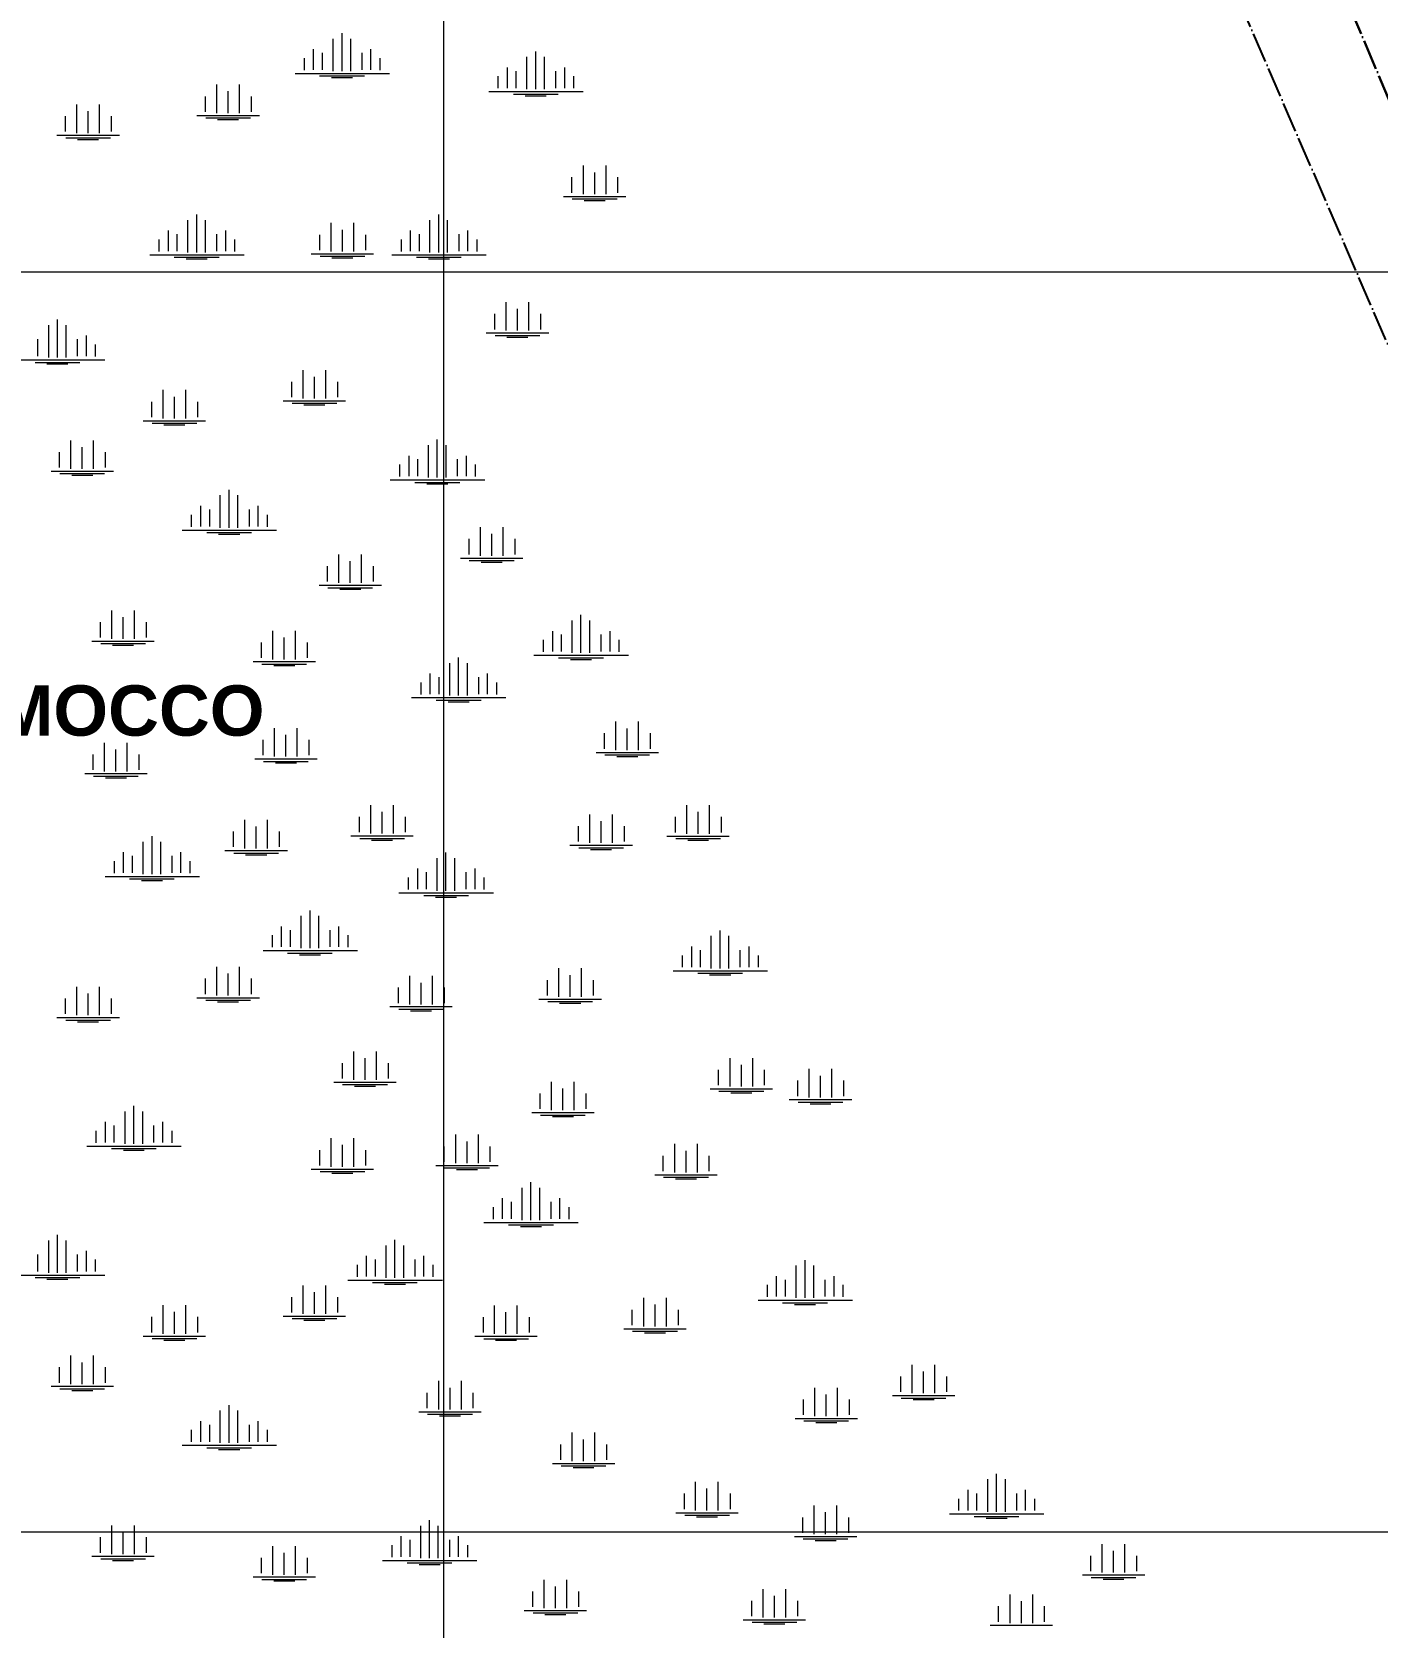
# Model space of a CAD drawing. Header units: metres. Extents: x 405809 to 420020, y 8257398 to 8272141.
# Drawn here: x 407673 to 408741, y 8263924 to 8265190 of the extents above; entities that cross this region are included whole.
import ezdxf

# ---------------------------------------------------------------- set-up
doc = ezdxf.new("R2010")
doc.units = ezdxf.units.M
doc.linetypes.add('ACAD_ISO04W100', pattern=[30, 24, -3, 0, -3])
for name, color, linetype, lineweight in [('BOFEDALES', 112, 'Continuous', 5), ('COORDENADAS', 30, 'Continuous', 5), ('PERT. DE LA RESERVA', 163, 'ACAD_ISO04W100', 30), ('texto', 7, 'Continuous', 13)]:
    doc.layers.add(name, color=color, linetype=linetype, lineweight=lineweight)
doc.layers.add('PERIMETRO', color=3, linetype='ACAD_ISO04W100')
doc.styles.add('CARLOS', font='arialbd.ttf', dxfattribs={"height": 48})

msp = doc.modelspace()

# ---------------------------------------------------------------- linework, layer by layer
at = {"layer": 'BOFEDALES'}
for p, q in [((407919.5, 8265159.2), (407919.5, 8265189.4)), ((407896.7, 8265176.7), (407896.7, 8265160.3)), ((407912.5, 8265159.2), (407912.5, 8265185)), ((407919.5, 8265159.2), (407919.5, 8265185)), ((407926.5, 8265159.2), (407926.5, 8265185)), ((407942.2, 8265176.7), (407942.2, 8265160.3)), ((407889.4, 8265169.7), (407889.4, 8265160.2)), ((407903.7, 8265173.8), (407903.7, 8265160.3)), ((407935.2, 8265173.8), (407935.2, 8265160.3)), ((407949.5, 8265169.7), (407949.5, 8265160.2)), ((408066.2, 8265144.9), (408066.2, 8265170.6)), ((408073.2, 8265144.9), (408073.2, 8265175)), ((408073.2, 8265144.9), (408073.2, 8265170.6)), ((408080.2, 8265144.9), (408080.2, 8265170.6)), ((407882.2, 8265157.5), (407957.1, 8265157.5)), ((407901.7, 8265155.5), (407937.2, 8265155.5)), ((407911.1, 8265154.2), (407927.8, 8265154.2)), ((408043.2, 8265155.3), (408043.2, 8265145.8)), ((408050.5, 8265162.3), (408050.5, 8265145.9)), ((408057.5, 8265159.4), (408057.5, 8265145.9)), ((408089, 8265159.4), (408089, 8265145.9)), ((408096, 8265162.3), (408096, 8265145.9)), ((408103.3, 8265155.3), (408103.3, 8265145.8)), ((407810.8, 8265139.3), (407810.8, 8265127.1)), ((407820.1, 8265126), (407820.1, 8265148.6)), ((407829.1, 8265126), (407829.1, 8265143.3)), ((407838.1, 8265126), (407838.1, 8265148.6)), ((407847.4, 8265139.3), (407847.4, 8265127.1)), ((408035.9, 8265143.1), (408110.8, 8265143.1)), ((408055.5, 8265141.1), (408091, 8265141.1)), ((408064.9, 8265139.8), (408081.5, 8265139.8)), ((407709, 8265110.2), (407709, 8265132.8)), ((407718, 8265110.2), (407718, 8265127.5)), ((407727, 8265110.2), (407727, 8265132.8)), ((407699.8, 8265123.5), (407699.8, 8265111.3)), ((407736.3, 8265123.5), (407736.3, 8265111.3)), ((407804.3, 8265124.2), (407853.9, 8265124.2)), ((407811.3, 8265122.2), (407846.9, 8265122.2)), ((407820.8, 8265121), (407837.4, 8265121)), ((407693.3, 8265108.4), (407742.8, 8265108.4)), ((407700.3, 8265106.4), (407735.8, 8265106.4)), ((407709.7, 8265105.1), (407726.3, 8265105.1)), ((408111, 8265061.7), (408111, 8265084.3)), ((408120, 8265061.7), (408120, 8265079)), ((408129, 8265061.7), (408129, 8265084.3)), ((408101.7, 8265075.1), (408101.7, 8265062.8)), ((408138.2, 8265075.1), (408138.2, 8265062.8)), ((408095.2, 8265059.9), (408144.7, 8265059.9)), ((408102.2, 8265057.9), (408137.7, 8265057.9)), ((408111.6, 8265056.7), (408128.3, 8265056.7)), ((407797.2, 8265015.3), (407797.2, 8265041.1)), ((407804.2, 8265015.3), (407804.2, 8265045.5)), ((407804.2, 8265015.3), (407804.2, 8265041.1)), ((407811.2, 8265015.3), (407811.2, 8265041.1)), ((407910.8, 8265016.2), (407910.8, 8265038.8)), ((407928.8, 8265016.2), (407928.8, 8265038.8)), ((407989.3, 8265015.3), (407989.3, 8265041.1)), ((407996.3, 8265015.3), (407996.3, 8265045.5)), ((407996.3, 8265015.3), (407996.3, 8265041.1)), ((408003.3, 8265015.3), (408003.3, 8265041.1)), ((407774.1, 8265025.8), (407774.1, 8265016.3)), ((407781.4, 8265032.8), (407781.4, 8265016.4)), ((407788.4, 8265029.9), (407788.4, 8265016.4)), ((407819.9, 8265029.9), (407819.9, 8265016.4)), ((407826.9, 8265032.8), (407826.9, 8265016.4)), ((407834.2, 8265025.8), (407834.2, 8265016.3)), ((407901.6, 8265029.5), (407901.6, 8265017.3)), ((407919.8, 8265016.2), (407919.8, 8265033.4)), ((407938.1, 8265029.5), (407938.1, 8265017.3)), ((407966.3, 8265025.8), (407966.3, 8265016.3)), ((407973.6, 8265032.8), (407973.6, 8265016.4)), ((407980.6, 8265029.9), (407980.6, 8265016.4)), ((408012.1, 8265029.9), (408012.1, 8265016.4)), ((408019.1, 8265032.8), (408019.1, 8265016.4)), ((408026.4, 8265025.8), (408026.4, 8265016.3)), ((407766.9, 8265013.6), (407841.8, 8265013.6)), ((407895.1, 8265014.4), (407944.6, 8265014.4)), ((407902.1, 8265012.4), (407937.6, 8265012.4)), ((407959, 8265013.6), (408034, 8265013.6)), ((407786.4, 8265011.6), (407821.9, 8265011.6)), ((407795.8, 8265010.3), (407812.5, 8265010.3)), ((407911.5, 8265011.1), (407928.2, 8265011.1)), ((407978.6, 8265011.6), (408014.1, 8265011.6)), ((407988, 8265010.3), (408004.7, 8265010.3)), ((408049.7, 8264953.4), (408049.7, 8264976)), ((408067.7, 8264953.4), (408067.7, 8264976)), ((407693.7, 8264932), (407693.7, 8264962.1)), ((408040.4, 8264966.7), (408040.4, 8264954.4)), ((408058.7, 8264953.4), (408058.7, 8264970.6)), ((408077, 8264966.7), (408077, 8264954.4)), ((407686.7, 8264932), (407686.7, 8264957.7)), ((407693.7, 8264932), (407693.7, 8264957.7)), ((407700.7, 8264932), (407700.7, 8264957.7)), ((407716.4, 8264949.4), (407716.4, 8264933.1)), ((408033.9, 8264951.6), (408083.5, 8264951.6)), ((408040.9, 8264949.6), (408076.5, 8264949.6)), ((407677.9, 8264946.6), (407677.9, 8264933.1)), ((407709.4, 8264946.6), (407709.4, 8264933.1)), ((407723.7, 8264942.4), (407723.7, 8264932.9)), ((408050.4, 8264948.3), (408067, 8264948.3)), ((407656.3, 8264930.2), (407731.3, 8264930.2)), ((407675.9, 8264928.2), (407711.4, 8264928.2)), ((407685.3, 8264927), (407702, 8264927)), ((407879.3, 8264912.8), (407879.3, 8264900.6)), ((407888.6, 8264899.5), (407888.6, 8264922.1)), ((407897.6, 8264899.5), (407897.6, 8264916.8)), ((407906.6, 8264899.5), (407906.6, 8264922.1)), ((407915.8, 8264912.8), (407915.8, 8264900.6)), ((407777.5, 8264883.7), (407777.5, 8264906.3)), ((407786.5, 8264883.7), (407786.5, 8264900.9)), ((407795.5, 8264883.7), (407795.5, 8264906.3)), ((407768.2, 8264897), (407768.2, 8264884.7)), ((407804.7, 8264897), (407804.7, 8264884.7)), ((407872.8, 8264897.7), (407922.3, 8264897.7)), ((407879.8, 8264895.7), (407915.3, 8264895.7)), ((407889.2, 8264894.4), (407905.9, 8264894.4)), ((407761.7, 8264881.9), (407811.2, 8264881.9)), ((407768.7, 8264879.9), (407804.2, 8264879.9)), ((407778.1, 8264878.6), (407794.8, 8264878.6)), ((407704.4, 8264843.7), (407704.4, 8264866.3)), ((407713.4, 8264843.7), (407713.4, 8264861)), ((407722.4, 8264843.7), (407722.4, 8264866.3)), ((407988.1, 8264836.7), (407988.1, 8264862.4)), ((407995.1, 8264836.7), (407995.1, 8264866.9)), ((407995.1, 8264836.7), (407995.1, 8264862.4)), ((408002.1, 8264836.7), (408002.1, 8264862.4)), ((407695.1, 8264857), (407695.1, 8264844.8)), ((407731.6, 8264857), (407731.6, 8264844.8)), ((407972.4, 8264854.1), (407972.4, 8264837.8)), ((407979.4, 8264851.3), (407979.4, 8264837.8)), ((408010.9, 8264851.3), (408010.9, 8264837.8)), ((408017.9, 8264854.1), (408017.9, 8264837.8)), ((407688.6, 8264841.9), (407738.1, 8264841.9)), ((407695.6, 8264839.9), (407731.1, 8264839.9)), ((407705, 8264838.7), (407721.7, 8264838.7)), ((407957.8, 8264834.9), (408032.7, 8264834.9)), ((407965, 8264847.1), (407965, 8264837.6)), ((408025.2, 8264847.1), (408025.2, 8264837.6)), ((407822.9, 8264796.9), (407822.9, 8264822.7)), ((407829.9, 8264796.9), (407829.9, 8264827.1)), ((407829.9, 8264796.9), (407829.9, 8264822.7)), ((407836.9, 8264796.9), (407836.9, 8264822.7)), ((407977.4, 8264832.9), (408012.9, 8264832.9)), ((407986.8, 8264831.7), (408003.4, 8264831.7)), ((407807.2, 8264814.4), (407807.2, 8264798)), ((407814.2, 8264811.5), (407814.2, 8264798)), ((407845.7, 8264811.5), (407845.7, 8264798)), ((407852.7, 8264814.4), (407852.7, 8264798)), ((407799.9, 8264807.3), (407799.9, 8264797.8)), ((407860, 8264807.3), (407860, 8264797.8)), ((408029.3, 8264774.7), (408029.3, 8264797.3)), ((408047.3, 8264774.7), (408047.3, 8264797.3)), ((407792.6, 8264795.1), (407867.6, 8264795.1)), ((407812.2, 8264793.1), (407847.7, 8264793.1)), ((407821.6, 8264791.9), (407838.3, 8264791.9)), ((408020, 8264788.1), (408020, 8264775.8)), ((408038.3, 8264774.7), (408038.3, 8264792)), ((408056.5, 8264788.1), (408056.5, 8264775.8)), ((407917, 8264753.1), (407917, 8264775.7)), ((407935, 8264753.1), (407935, 8264775.7)), ((408013.5, 8264772.9), (408063, 8264772.9)), ((407907.8, 8264766.5), (407907.8, 8264754.2)), ((407926, 8264753.1), (407926, 8264770.4)), ((407944.3, 8264766.5), (407944.3, 8264754.2)), ((408020.5, 8264770.9), (408056, 8264770.9)), ((408029.9, 8264769.7), (408046.6, 8264769.7)), ((407901.3, 8264751.3), (407950.8, 8264751.3)), ((407908.3, 8264749.3), (407943.8, 8264749.3)), ((407917.7, 8264748.1), (407934.4, 8264748.1)), ((407727.5, 8264722.1), (407727.5, 8264709.9)), ((407736.7, 8264708.8), (407736.7, 8264731.4)), ((407745.7, 8264708.8), (407745.7, 8264726.1)), ((407754.7, 8264708.8), (407754.7, 8264731.4)), ((407764, 8264722.1), (407764, 8264709.9)), ((408102.1, 8264697.6), (408102.1, 8264723.3)), ((408109.1, 8264697.6), (408109.1, 8264727.7)), ((408109.1, 8264697.6), (408109.1, 8264723.3)), ((408116.1, 8264697.6), (408116.1, 8264723.3)), ((407864.6, 8264692.5), (407864.6, 8264715.1)), ((407873.6, 8264692.5), (407873.6, 8264709.8)), ((407882.6, 8264692.5), (407882.6, 8264715.1)), ((408086.4, 8264715), (408086.4, 8264698.7)), ((408093.4, 8264712.1), (408093.4, 8264698.7)), ((408124.9, 8264712.1), (408124.9, 8264698.7)), ((408131.9, 8264715), (408131.9, 8264698.7)), ((407721, 8264707), (407770.5, 8264707)), ((407728, 8264705), (407763.5, 8264705)), ((407737.4, 8264703.8), (407754, 8264703.8)), ((407855.4, 8264705.8), (407855.4, 8264693.6)), ((407891.9, 8264705.8), (407891.9, 8264693.6)), ((408071.8, 8264695.8), (408146.8, 8264695.8)), ((408079.1, 8264708), (408079.1, 8264698.5)), ((408139.2, 8264708), (408139.2, 8264698.5)), ((407848.9, 8264690.7), (407898.4, 8264690.7)), ((407855.9, 8264688.7), (407891.4, 8264688.7)), ((407865.3, 8264687.5), (407882, 8264687.5)), ((408005, 8264663.8), (408005, 8264689.6)), ((408012, 8264663.8), (408012, 8264694)), ((408012, 8264663.8), (408012, 8264689.6)), ((408019, 8264663.8), (408019, 8264689.6)), ((408091.4, 8264693.8), (408126.9, 8264693.8)), ((408100.8, 8264692.5), (408117.5, 8264692.5)), ((407981.9, 8264674.2), (407981.9, 8264664.7)), ((407989.3, 8264681.3), (407989.3, 8264664.9)), ((407996.3, 8264678.4), (407996.3, 8264664.9)), ((408027.8, 8264678.4), (408027.8, 8264664.9)), ((408034.8, 8264681.3), (408034.8, 8264664.9)), ((408042.1, 8264674.2), (408042.1, 8264664.7)), ((407974.7, 8264662.1), (408049.6, 8264662.1)), ((407994.3, 8264660.1), (408029.8, 8264660.1)), ((408003.7, 8264658.8), (408020.3, 8264658.8)), ((407865.9, 8264615.3), (407865.9, 8264637.9)), ((407874.9, 8264615.3), (407874.9, 8264632.6)), ((407883.9, 8264615.3), (407883.9, 8264637.9)), ((408127.6, 8264633.8), (408127.6, 8264621.5)), ((408136.8, 8264620.4), (408136.8, 8264643.1)), ((408145.8, 8264620.4), (408145.8, 8264637.7)), ((408154.8, 8264620.4), (408154.8, 8264643.1)), ((408164.1, 8264633.8), (408164.1, 8264621.5)), ((407731, 8264603.6), (407731, 8264626.2)), ((407740, 8264603.6), (407740, 8264620.9)), ((407749, 8264603.6), (407749, 8264626.2)), ((407856.7, 8264628.7), (407856.7, 8264616.4)), ((407893.2, 8264628.7), (407893.2, 8264616.4)), ((407721.8, 8264616.9), (407721.8, 8264604.7)), ((407758.3, 8264616.9), (407758.3, 8264604.7)), ((407850.2, 8264613.5), (407899.7, 8264613.5)), ((407857.2, 8264611.5), (407892.7, 8264611.5)), ((407866.6, 8264610.3), (407883.3, 8264610.3)), ((408121.1, 8264618.7), (408170.6, 8264618.7)), ((408128.1, 8264616.7), (408163.6, 8264616.7)), ((408137.5, 8264615.4), (408154.2, 8264615.4)), ((407715.3, 8264601.8), (407764.8, 8264601.8)), ((407722.3, 8264599.8), (407757.8, 8264599.8)), ((407731.7, 8264598.6), (407748.4, 8264598.6)), ((407942.3, 8264554.2), (407942.3, 8264576.8)), ((407951.3, 8264554.2), (407951.3, 8264571.5)), ((407960.3, 8264554.2), (407960.3, 8264576.8)), ((408116.1, 8264546.8), (408116.1, 8264569.4)), ((408134.1, 8264546.8), (408134.1, 8264569.4)), ((408193.1, 8264554.1), (408193.1, 8264576.7)), ((408202.1, 8264554.1), (408202.1, 8264571.4)), ((408211.1, 8264554.1), (408211.1, 8264576.7)), ((407842.4, 8264542.5), (407842.4, 8264565.1)), ((407851.4, 8264542.5), (407851.4, 8264559.8)), ((407860.4, 8264542.5), (407860.4, 8264565.1)), ((407933, 8264567.5), (407933, 8264555.3)), ((407969.5, 8264567.5), (407969.5, 8264555.3)), ((408106.8, 8264560.1), (408106.8, 8264547.9)), ((408125.1, 8264546.8), (408125.1, 8264564.1)), ((408143.4, 8264560.1), (408143.4, 8264547.9)), ((408183.8, 8264567.4), (408183.8, 8264555.2)), ((408220.3, 8264567.4), (408220.3, 8264555.2)), ((407761.7, 8264522), (407761.7, 8264547.7)), ((407768.7, 8264522), (407768.7, 8264552.1)), ((407768.7, 8264522), (407768.7, 8264547.7)), ((407775.7, 8264522), (407775.7, 8264547.7)), ((407833.1, 8264555.8), (407833.1, 8264543.6)), ((407869.6, 8264555.8), (407869.6, 8264543.6)), ((407926.5, 8264552.4), (407976, 8264552.4)), ((407933.5, 8264550.4), (407969, 8264550.4)), ((407943, 8264549.1), (407959.6, 8264549.1)), ((408100.3, 8264545), (408149.9, 8264545)), ((408177.3, 8264552.3), (408226.8, 8264552.3)), ((408184.3, 8264550.3), (408219.8, 8264550.3)), ((408193.8, 8264549), (408210.4, 8264549)), ((407738.6, 8264532.4), (407738.6, 8264522.9)), ((407745.9, 8264539.4), (407745.9, 8264523.1)), ((407752.9, 8264536.5), (407752.9, 8264523.1)), ((407784.4, 8264536.5), (407784.4, 8264523.1)), ((407791.4, 8264539.4), (407791.4, 8264523.1)), ((407798.7, 8264532.4), (407798.7, 8264522.9)), ((407826.6, 8264540.7), (407876.1, 8264540.7)), ((407833.6, 8264538.7), (407869.1, 8264538.7)), ((407843, 8264537.4), (407859.7, 8264537.4)), ((407995, 8264508.9), (407995, 8264534.7)), ((408002, 8264508.9), (408002, 8264539.1)), ((408002, 8264508.9), (408002, 8264534.7)), ((408009, 8264508.9), (408009, 8264534.7)), ((408107.3, 8264543), (408142.9, 8264543)), ((408116.8, 8264541.7), (408133.4, 8264541.7)), ((407731.4, 8264520.2), (407806.3, 8264520.2)), ((407972, 8264519.4), (407972, 8264509.9)), ((407979.3, 8264526.4), (407979.3, 8264510)), ((407986.3, 8264523.5), (407986.3, 8264510)), ((408017.8, 8264523.5), (408017.8, 8264510)), ((408024.8, 8264526.4), (408024.8, 8264510)), ((408032.1, 8264519.4), (408032.1, 8264509.9)), ((407750.9, 8264518.2), (407786.4, 8264518.2)), ((407760.3, 8264516.9), (407777, 8264516.9)), ((407964.7, 8264507.2), (408039.7, 8264507.2)), ((407894.1, 8264463.2), (407894.1, 8264493.3)), ((407984.3, 8264505.2), (408019.8, 8264505.2)), ((407993.7, 8264503.9), (408010.4, 8264503.9)), ((407871.3, 8264480.6), (407871.3, 8264464.3)), ((407887.1, 8264463.2), (407887.1, 8264488.9)), ((407894.1, 8264463.2), (407894.1, 8264488.9)), ((407901.1, 8264463.2), (407901.1, 8264488.9)), ((407916.8, 8264480.6), (407916.8, 8264464.3)), ((407864, 8264473.6), (407864, 8264464.1)), ((407878.3, 8264477.7), (407878.3, 8264464.3)), ((407909.8, 8264477.7), (407909.8, 8264464.3)), ((407924.2, 8264473.6), (407924.2, 8264464.1)), ((408212.5, 8264447.2), (408212.5, 8264473)), ((408219.5, 8264447.2), (408219.5, 8264477.4)), ((408219.5, 8264447.2), (408219.5, 8264473)), ((408226.5, 8264447.2), (408226.5, 8264473)), ((407856.8, 8264461.4), (407931.7, 8264461.4)), ((407876.3, 8264459.4), (407911.8, 8264459.4)), ((407885.8, 8264458.1), (407902.4, 8264458.1)), ((408189.5, 8264457.6), (408189.5, 8264448.1)), ((408196.8, 8264464.7), (408196.8, 8264448.3)), ((408203.8, 8264461.8), (408203.8, 8264448.3)), ((408235.3, 8264461.8), (408235.3, 8264448.3)), ((408242.3, 8264464.7), (408242.3, 8264448.3)), ((408249.6, 8264457.6), (408249.6, 8264448.1)), ((407820.1, 8264425.8), (407820.1, 8264448.4)), ((407829.1, 8264425.8), (407829.1, 8264443.1)), ((407838.1, 8264425.8), (407838.1, 8264448.4)), ((408091.5, 8264424.7), (408091.5, 8264447.3)), ((408109.5, 8264424.7), (408109.5, 8264447.3)), ((408182.2, 8264445.4), (408257.2, 8264445.4)), ((408201.8, 8264443.4), (408237.3, 8264443.4)), ((407709, 8264410), (407709, 8264432.6)), ((407727, 8264410), (407727, 8264432.6)), ((407810.8, 8264439.1), (407810.8, 8264426.9)), ((407847.4, 8264439.1), (407847.4, 8264426.9)), ((407964, 8264432), (407964, 8264419.7)), ((407973.2, 8264418.7), (407973.2, 8264441.3)), ((407982.2, 8264418.7), (407982.2, 8264435.9)), ((407991.2, 8264418.7), (407991.2, 8264441.3)), ((408000.5, 8264432), (408000.5, 8264419.7)), ((408082.3, 8264438), (408082.3, 8264425.7)), ((408100.5, 8264424.7), (408100.5, 8264441.9)), ((408118.8, 8264438), (408118.8, 8264425.7)), ((408211.2, 8264442.2), (408227.9, 8264442.2)), ((407699.8, 8264423.3), (407699.8, 8264411.1)), ((407718, 8264410), (407718, 8264427.3)), ((407736.3, 8264423.3), (407736.3, 8264411.1)), ((407804.3, 8264424), (407853.9, 8264424)), ((407811.3, 8264422), (407846.9, 8264422)), ((407820.8, 8264420.7), (407837.4, 8264420.7)), ((408075.8, 8264422.9), (408125.3, 8264422.9)), ((408082.8, 8264420.9), (408118.3, 8264420.9)), ((408092.2, 8264419.6), (408108.9, 8264419.6)), ((407693.3, 8264408.2), (407742.8, 8264408.2)), ((407700.3, 8264406.2), (407735.8, 8264406.2)), ((407709.7, 8264404.9), (407726.3, 8264404.9)), ((407957.5, 8264416.9), (408007, 8264416.9)), ((407964.5, 8264414.9), (408000, 8264414.9)), ((407973.9, 8264413.6), (407990.6, 8264413.6)), ((407928.8, 8264358.8), (407928.8, 8264381.4)), ((407946.8, 8264358.8), (407946.8, 8264381.4)), ((407919.5, 8264372.1), (407919.5, 8264359.8)), ((407937.8, 8264358.8), (407937.8, 8264376)), ((407956, 8264372.1), (407956, 8264359.8)), ((408218.1, 8264366.8), (408218.1, 8264354.5)), ((408227.4, 8264353.5), (408227.4, 8264376.1)), ((408236.4, 8264353.5), (408236.4, 8264370.7)), ((408245.4, 8264353.5), (408245.4, 8264376.1)), ((408254.6, 8264366.8), (408254.6, 8264354.5)), ((408290.2, 8264344.8), (408290.2, 8264367.5)), ((408308.2, 8264344.8), (408308.2, 8264367.5)), ((407913, 8264357), (407962.5, 8264357)), ((407920, 8264355), (407955.5, 8264355)), ((408085.7, 8264334.6), (408085.7, 8264357.2)), ((408103.7, 8264334.6), (408103.7, 8264357.2)), ((408280.9, 8264358.2), (408280.9, 8264345.9)), ((408299.2, 8264344.8), (408299.2, 8264362.1)), ((408317.5, 8264358.2), (408317.5, 8264345.9)), ((407929.5, 8264353.7), (407946.1, 8264353.7)), ((408076.5, 8264348), (408076.5, 8264335.7)), ((408094.7, 8264334.6), (408094.7, 8264351.9)), ((408113, 8264348), (408113, 8264335.7)), ((408211.6, 8264351.7), (408261.1, 8264351.7)), ((408218.6, 8264349.7), (408254.1, 8264349.7)), ((408228, 8264348.4), (408244.7, 8264348.4)), ((408274.4, 8264343.1), (408324, 8264343.1)), ((407747.3, 8264308), (407747.3, 8264333.7)), ((407754.3, 8264308), (407754.3, 8264338.1)), ((407754.3, 8264308), (407754.3, 8264333.7)), ((407761.3, 8264308), (407761.3, 8264333.7)), ((408070, 8264332.8), (408119.5, 8264332.8)), ((408077, 8264330.8), (408112.5, 8264330.8)), ((408086.4, 8264329.6), (408103.1, 8264329.6)), ((408281.4, 8264341.1), (408317, 8264341.1)), ((408290.9, 8264339.8), (408307.5, 8264339.8)), ((407724.2, 8264318.4), (407724.2, 8264308.9)), ((407731.5, 8264325.4), (407731.5, 8264309)), ((407738.5, 8264322.5), (407738.5, 8264309)), ((407770, 8264322.5), (407770, 8264309)), ((407777, 8264325.4), (407777, 8264309)), ((407784.4, 8264318.4), (407784.4, 8264308.9)), ((407717, 8264306.2), (407791.9, 8264306.2)), ((407736.5, 8264304.2), (407772, 8264304.2)), ((407901.6, 8264303.1), (407901.6, 8264290.9)), ((407910.8, 8264289.8), (407910.8, 8264312.4)), ((407919.8, 8264289.8), (407919.8, 8264307.1)), ((407928.8, 8264289.8), (407928.8, 8264312.4)), ((407938.1, 8264303.1), (407938.1, 8264290.9)), ((408000.4, 8264306), (408000.4, 8264293.7)), ((408009.7, 8264292.6), (408009.7, 8264315.3)), ((408018.7, 8264292.6), (408018.7, 8264309.9)), ((408027.7, 8264292.6), (408027.7, 8264315.3)), ((408036.9, 8264306), (408036.9, 8264293.7)), ((408183.5, 8264285.2), (408183.5, 8264307.9)), ((408201.5, 8264285.2), (408201.5, 8264307.9)), ((407746, 8264302.9), (407762.6, 8264302.9)), ((407993.9, 8264290.9), (408043.4, 8264290.9)), ((408174.2, 8264298.6), (408174.2, 8264286.3)), ((408192.5, 8264285.2), (408192.5, 8264302.5)), ((408210.7, 8264298.6), (408210.7, 8264286.3)), ((407895.1, 8264288), (407944.6, 8264288)), ((407902.1, 8264286), (407937.6, 8264286)), ((407911.5, 8264284.8), (407928.2, 8264284.8)), ((408000.9, 8264288.9), (408036.4, 8264288.9)), ((408010.3, 8264287.6), (408027, 8264287.6)), ((408167.7, 8264283.5), (408217.2, 8264283.5)), ((408174.7, 8264281.5), (408210.2, 8264281.5)), ((408184.1, 8264280.2), (408200.8, 8264280.2)), ((408062.4, 8264247.4), (408062.4, 8264273.1)), ((408069.4, 8264247.4), (408069.4, 8264277.5)), ((408069.4, 8264247.4), (408069.4, 8264273.1)), ((408076.4, 8264247.4), (408076.4, 8264273.1)), ((408039.3, 8264257.8), (408039.3, 8264248.3)), ((408046.7, 8264264.8), (408046.7, 8264248.5)), ((408053.7, 8264261.9), (408053.7, 8264248.5)), ((408085.2, 8264261.9), (408085.2, 8264248.5)), ((408092.2, 8264264.8), (408092.2, 8264248.5)), ((408099.5, 8264257.8), (408099.5, 8264248.3)), ((408032.1, 8264245.6), (408107, 8264245.6)), ((408051.7, 8264243.6), (408087.2, 8264243.6)), ((408061.1, 8264242.3), (408077.7, 8264242.3)), ((407686.7, 8264205.6), (407686.7, 8264231.4)), ((407693.7, 8264205.6), (407693.7, 8264235.8)), ((407693.7, 8264205.6), (407693.7, 8264231.4)), ((407700.7, 8264205.6), (407700.7, 8264231.4)), ((407954.5, 8264201.6), (407954.5, 8264227.4)), ((407961.5, 8264201.6), (407961.5, 8264231.8)), ((407961.5, 8264201.6), (407961.5, 8264227.4)), ((407968.5, 8264201.6), (407968.5, 8264227.4)), ((407677.9, 8264220.2), (407677.9, 8264206.7)), ((407709.4, 8264220.2), (407709.4, 8264206.7)), ((407716.4, 8264223.1), (407716.4, 8264206.7)), ((407723.7, 8264216.1), (407723.7, 8264206.6)), ((407938.7, 8264219.1), (407938.7, 8264202.7)), ((407945.7, 8264216.2), (407945.7, 8264202.7)), ((407977.2, 8264216.2), (407977.2, 8264202.7)), ((407984.2, 8264219.1), (407984.2, 8264202.7)), ((408286.9, 8264185.7), (408286.9, 8264215.8)), ((407656.3, 8264203.9), (407731.3, 8264203.9)), ((407675.9, 8264201.9), (407711.4, 8264201.9)), ((407931.4, 8264212), (407931.4, 8264202.5)), ((407991.5, 8264212), (407991.5, 8264202.5)), ((408264.1, 8264203.1), (408264.1, 8264186.8)), ((408279.9, 8264185.7), (408279.9, 8264211.4)), ((408286.9, 8264185.7), (408286.9, 8264211.4)), ((408293.9, 8264185.7), (408293.9, 8264211.4)), ((408309.7, 8264203.1), (408309.7, 8264186.8)), ((407685.3, 8264200.6), (407702, 8264200.6)), ((407888.6, 8264173.1), (407888.6, 8264195.7)), ((407897.6, 8264173.1), (407897.6, 8264190.4)), ((407906.6, 8264173.1), (407906.6, 8264195.7)), ((407924.1, 8264199.9), (407999.1, 8264199.9)), ((407943.7, 8264197.9), (407979.2, 8264197.9)), ((407953.1, 8264196.6), (407969.8, 8264196.6)), ((408256.8, 8264196.1), (408256.8, 8264186.6)), ((408271.1, 8264200.2), (408271.1, 8264186.8)), ((408302.7, 8264200.2), (408302.7, 8264186.8)), ((408317, 8264196.1), (408317, 8264186.6)), ((407777.5, 8264157.3), (407777.5, 8264179.9)), ((407795.5, 8264157.3), (407795.5, 8264179.9)), ((407879.3, 8264186.4), (407879.3, 8264174.2)), ((407915.8, 8264186.4), (407915.8, 8264174.2)), ((408040.6, 8264157.1), (408040.6, 8264179.7)), ((408058.6, 8264157.1), (408058.6, 8264179.7)), ((408158.9, 8264163.1), (408158.9, 8264185.7)), ((408167.9, 8264163.1), (408167.9, 8264180.4)), ((408176.9, 8264163.1), (408176.9, 8264185.7)), ((408249.6, 8264183.9), (408324.5, 8264183.9)), ((408269.1, 8264181.9), (408304.7, 8264181.9)), ((408278.6, 8264180.6), (408295.2, 8264180.6)), ((407768.2, 8264170.6), (407768.2, 8264158.4)), ((407786.5, 8264157.3), (407786.5, 8264174.6)), ((407804.7, 8264170.6), (407804.7, 8264158.4)), ((407872.8, 8264171.3), (407922.3, 8264171.3)), ((407879.8, 8264169.3), (407915.3, 8264169.3)), ((407889.2, 8264168.1), (407905.9, 8264168.1)), ((408031.4, 8264170.4), (408031.4, 8264158.2)), ((408049.6, 8264157.1), (408049.6, 8264174.4)), ((408067.9, 8264170.4), (408067.9, 8264158.2)), ((408149.6, 8264176.4), (408149.6, 8264164.2)), ((408186.2, 8264176.4), (408186.2, 8264164.2)), ((407761.7, 8264155.5), (407811.2, 8264155.5)), ((407768.7, 8264153.5), (407804.2, 8264153.5)), ((407778.1, 8264152.3), (407794.8, 8264152.3)), ((408024.9, 8264155.3), (408074.4, 8264155.3)), ((408031.9, 8264153.3), (408067.4, 8264153.3)), ((408041.3, 8264152.1), (408057.9, 8264152.1)), ((408143.1, 8264161.3), (408192.7, 8264161.3)), ((408150.1, 8264159.3), (408185.7, 8264159.3)), ((408159.6, 8264158.1), (408176.2, 8264158.1)), ((407704.4, 8264117.3), (407704.4, 8264140)), ((407722.4, 8264117.3), (407722.4, 8264140)), ((407695.1, 8264130.7), (407695.1, 8264118.4)), ((407713.4, 8264117.3), (407713.4, 8264134.6)), ((407731.6, 8264130.7), (407731.6, 8264118.4)), ((408372, 8264110.1), (408372, 8264132.7)), ((408381, 8264110.1), (408381, 8264127.4)), ((408390, 8264110.1), (408390, 8264132.7)), ((407688.6, 8264115.6), (407738.1, 8264115.6)), ((407695.6, 8264113.6), (407731.1, 8264113.6)), ((407996.2, 8264097.2), (407996.2, 8264119.8)), ((408005.2, 8264097.2), (408005.2, 8264114.5)), ((408014.2, 8264097.2), (408014.2, 8264119.8)), ((408294.7, 8264091.9), (408294.7, 8264114.5)), ((408312.7, 8264091.9), (408312.7, 8264114.5)), ((408362.7, 8264123.4), (408362.7, 8264111.2)), ((408399.2, 8264123.4), (408399.2, 8264111.2)), ((407705, 8264112.3), (407721.7, 8264112.3)), ((407829.9, 8264070.6), (407829.9, 8264100.7)), ((407986.9, 8264110.5), (407986.9, 8264098.3)), ((408023.4, 8264110.5), (408023.4, 8264098.3)), ((408285.5, 8264105.2), (408285.5, 8264093)), ((408303.7, 8264091.9), (408303.7, 8264109.2)), ((408322, 8264105.2), (408322, 8264093)), ((408356.2, 8264108.3), (408405.7, 8264108.3)), ((408363.2, 8264106.3), (408398.7, 8264106.3)), ((408372.7, 8264105), (408389.3, 8264105)), ((407807.2, 8264088), (407807.2, 8264071.6)), ((407822.9, 8264070.6), (407822.9, 8264096.3)), ((407829.9, 8264070.6), (407829.9, 8264096.3)), ((407836.9, 8264070.6), (407836.9, 8264096.3)), ((407852.7, 8264088), (407852.7, 8264071.6)), ((407980.4, 8264095.4), (408029.9, 8264095.4)), ((407987.4, 8264093.4), (408022.9, 8264093.4)), ((407996.8, 8264092.2), (408013.5, 8264092.2)), ((408279, 8264090.1), (408328.5, 8264090.1)), ((408286, 8264088.1), (408321.5, 8264088.1)), ((407799.9, 8264081), (407799.9, 8264071.5)), ((407814.2, 8264085.1), (407814.2, 8264071.6)), ((407845.7, 8264085.1), (407845.7, 8264071.6)), ((407860, 8264081), (407860, 8264071.5)), ((408102.1, 8264056.2), (408102.1, 8264078.8)), ((408120.1, 8264056.2), (408120.1, 8264078.8)), ((408295.4, 8264086.9), (408312.1, 8264086.9)), ((407792.6, 8264068.8), (407867.6, 8264068.8)), ((407812.2, 8264066.8), (407847.7, 8264066.8)), ((407821.6, 8264065.5), (407838.3, 8264065.5)), ((408092.9, 8264069.5), (408092.9, 8264057.3)), ((408111.1, 8264056.2), (408111.1, 8264073.5)), ((408129.4, 8264069.5), (408129.4, 8264057.3)), ((408086.4, 8264054.4), (408135.9, 8264054.4)), ((408093.4, 8264052.4), (408128.9, 8264052.4)), ((408102.8, 8264051.1), (408119.4, 8264051.1)), ((408200.1, 8264017.1), (408200.1, 8264039.7)), ((408218.1, 8264017.1), (408218.1, 8264039.7)), ((408431.9, 8264016), (408431.9, 8264041.8)), ((408438.9, 8264016), (408438.9, 8264046.2)), ((408438.9, 8264016), (408438.9, 8264041.8)), ((408445.9, 8264016), (408445.9, 8264041.8)), ((408190.9, 8264030.5), (408190.9, 8264018.2)), ((408209.1, 8264017.1), (408209.1, 8264034.4)), ((408227.4, 8264030.5), (408227.4, 8264018.2)), ((408408.8, 8264026.4), (408408.8, 8264016.9)), ((408416.1, 8264033.5), (408416.1, 8264017.1)), ((408423.1, 8264030.6), (408423.1, 8264017.1)), ((408454.6, 8264030.6), (408454.6, 8264017.1)), ((408461.6, 8264033.5), (408461.6, 8264017.1)), ((408469, 8264026.4), (408469, 8264016.9)), ((408184.4, 8264015.3), (408233.9, 8264015.3)), ((408191.4, 8264013.3), (408226.9, 8264013.3)), ((408200.8, 8264012.1), (408217.5, 8264012.1)), ((408294.2, 8263998.3), (408294.2, 8264020.9)), ((408303.2, 8263998.3), (408303.2, 8264015.6)), ((408312.2, 8263998.3), (408312.2, 8264020.9)), ((408401.6, 8264014.3), (408476.5, 8264014.3)), ((408421.1, 8264012.3), (408456.6, 8264012.3)), ((407736.7, 8263982.4), (407736.7, 8264005.1)), ((407745.7, 8263982.4), (407745.7, 8263999.7)), ((407754.7, 8263982.4), (407754.7, 8264005.1)), ((407981.9, 8263979.2), (407981.9, 8264004.9)), ((407988.9, 8263979.2), (407988.9, 8264009.3)), ((407988.9, 8263979.2), (407988.9, 8264004.9)), ((407995.9, 8263979.2), (407995.9, 8264004.9)), ((408285, 8264011.6), (408285, 8263999.4)), ((408321.5, 8264011.6), (408321.5, 8263999.4)), ((408430.6, 8264011), (408447.2, 8264011)), ((407727.5, 8263995.8), (407727.5, 8263983.5)), ((407764, 8263995.8), (407764, 8263983.5)), ((407864.6, 8263966.1), (407864.6, 8263988.7)), ((407882.6, 8263966.1), (407882.6, 8263988.7)), ((407958.9, 8263989.6), (407958.9, 8263980.1)), ((407966.2, 8263996.6), (407966.2, 8263980.3)), ((407973.2, 8263993.7), (407973.2, 8263980.3)), ((408004.7, 8263993.7), (408004.7, 8263980.3)), ((408011.7, 8263996.6), (408011.7, 8263980.3)), ((408019, 8263989.6), (408019, 8263980.1)), ((408278.5, 8263996.5), (408328, 8263996.5)), ((408285.5, 8263994.5), (408321, 8263994.5)), ((408294.9, 8263993.2), (408311.5, 8263993.2)), ((408522.7, 8263967.7), (408522.7, 8263990.3)), ((408540.7, 8263967.7), (408540.7, 8263990.3)), ((407721, 8263980.7), (407770.5, 8263980.7)), ((407728, 8263978.7), (407763.5, 8263978.7)), ((407737.4, 8263977.4), (407754, 8263977.4)), ((407855.4, 8263979.5), (407855.4, 8263967.2)), ((407873.6, 8263966.1), (407873.6, 8263983.4)), ((407891.9, 8263979.5), (407891.9, 8263967.2)), ((407951.6, 8263977.4), (408026.6, 8263977.4)), ((407971.2, 8263975.4), (408006.7, 8263975.4)), ((407980.6, 8263974.1), (407997.3, 8263974.1)), ((408513.5, 8263981), (408513.5, 8263968.8)), ((408531.7, 8263967.7), (408531.7, 8263985)), ((408550, 8263981), (408550, 8263968.8)), ((407848.9, 8263964.3), (407898.4, 8263964.3)), ((407855.9, 8263962.3), (407891.4, 8263962.3)), ((408079.8, 8263939.5), (408079.8, 8263962.1)), ((408097.8, 8263939.5), (408097.8, 8263962.1)), ((408507, 8263965.9), (408556.5, 8263965.9)), ((408514, 8263963.9), (408549.5, 8263963.9)), ((408523.4, 8263962.6), (408540, 8263962.6)), ((407865.3, 8263961.1), (407882, 8263961.1)), ((408070.6, 8263952.8), (408070.6, 8263940.6)), ((408088.8, 8263939.5), (408088.8, 8263956.8)), ((408107.1, 8263952.8), (408107.1, 8263940.6)), ((408253.7, 8263932.1), (408253.7, 8263954.7)), ((408262.7, 8263932.1), (408262.7, 8263949.4)), ((408271.7, 8263932.1), (408271.7, 8263954.7)), ((408449.6, 8263927.7), (408449.6, 8263950.3)), ((408467.6, 8263927.7), (408467.6, 8263950.3)), ((408064.1, 8263937.7), (408113.6, 8263937.7)), ((408244.4, 8263945.4), (408244.4, 8263933.2)), ((408280.9, 8263945.4), (408280.9, 8263933.2)), ((408440.3, 8263941.1), (408440.3, 8263928.8)), ((408458.6, 8263927.7), (408458.6, 8263945)), ((408476.8, 8263941.1), (408476.8, 8263928.8)), ((408071.1, 8263935.7), (408106.6, 8263935.7)), ((408080.5, 8263934.5), (408097.2, 8263934.5)), ((408237.9, 8263930.3), (408287.4, 8263930.3)), ((408244.9, 8263928.3), (408280.4, 8263928.3)), ((408254.3, 8263927.1), (408271, 8263927.1)), ((408433.8, 8263925.9), (408483.3, 8263925.9))]:
    msp.add_line(p, q, dxfattribs=at)
at = {"layer": 'COORDENADAS'}
for p, q in [((408000, 8271350), (408000, 8257550)), ((406200, 8265000), (419600, 8265000)), ((406200, 8264000), (419600, 8264000))]:
    msp.add_line(p, q, dxfattribs=at)
at = {"layer": 'PERIMETRO'}
msp.add_lwpolyline([(407586.7, 8257550), (410636.9, 8260581.4), (408154.9, 8266316.2), (406200, 8270529)], dxfattribs=at)
at = {"layer": 'PERT. DE LA RESERVA'}
msp.add_lwpolyline([(408097.5, 8266680.4), (410559.7, 8260857.8)], dxfattribs=at)

# ---------------------------------------------------------------- texts
at = {"layer": 'texto', "style": 'CARLOS'}
msp.add_text('ROQUIMOCCO', height=40, dxfattribs=at).set_placement((407460.7, 8264631.9))

doc.saveas('drawing.dxf')
